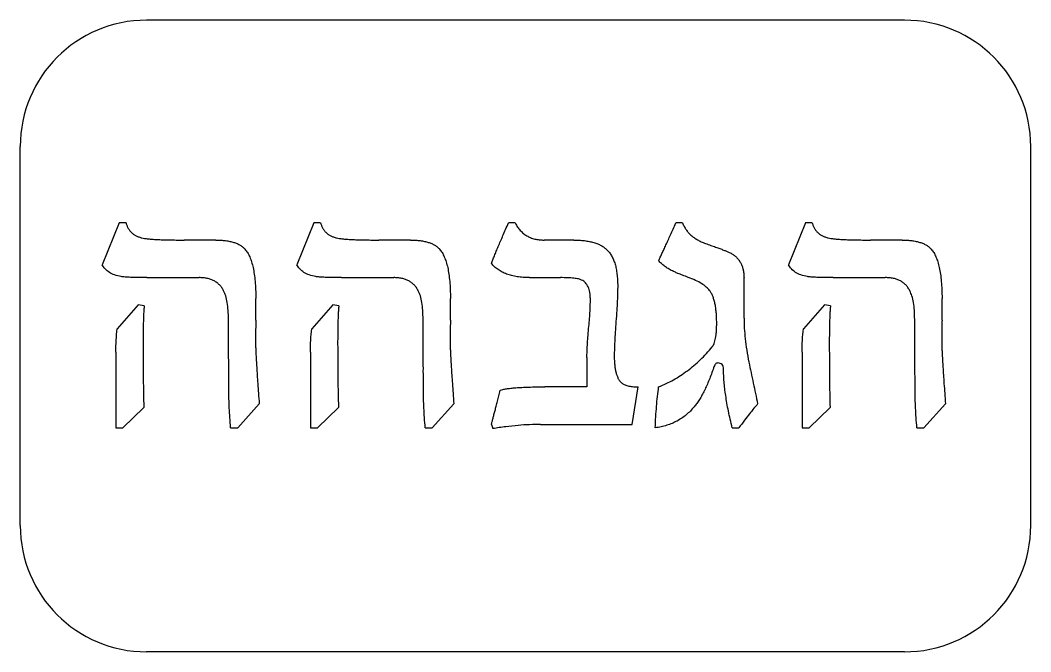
# Model space of a CAD drawing. Header units: inches. Extents: x -4 to 8.2, y -13.6 to 2.5.
# Drawn here: x 4.2 to 8.2, y -5.2 to -2.7 of the extents above; entities that cross this region are included whole.
import ezdxf

# ---------------------------------------------------------------- set-up
doc = ezdxf.new("R2010")
doc.units = ezdxf.units.IN
doc.header["$MEASUREMENT"] = 0

msp = doc.modelspace()

# ---------------------------------------------------------------- linework, layer by layer
at = {"color": 7, "linetype": 'Continuous', "lineweight": 25}
for p, q in [((7.7, -2.7), (4.7, -2.7)), ((4.2, -4.7), (4.2, -3.2)), ((8.2, -4.7), (8.2, -3.2)), ((4.5919, -3.5027), (4.5243, -3.6678)), ((4.6189, -3.5027), (4.5919, -3.5027)), ((5.3622, -3.5027), (5.2946, -3.6678)), ((5.3892, -3.5027), (5.3622, -3.5027)), ((6.1595, -3.5027), (6.1324, -3.5027)), ((6.8216, -3.5027), (6.7946, -3.5027)), ((7.3081, -3.5027), (7.2405, -3.6678)), ((7.3351, -3.5027), (7.3081, -3.5027)), ((4.9745, -3.5703), (4.8489, -3.5703)), ((5.7448, -3.5703), (5.6191, -3.5703)), ((6.3907, -3.5703), (6.2737, -3.5703)), ((7.6907, -3.5703), (7.5651, -3.5703)), ((4.7017, -3.7189), (4.908, -3.7189)), ((5.472, -3.7189), (5.6783, -3.7189)), ((6.216, -3.7189), (6.3379, -3.7189)), ((7.0649, -3.88), (7.0649, -3.72)), ((7.4179, -3.7189), (7.6242, -3.7189)), ((4.6675, -3.827), (4.5841, -3.9216)), ((4.6907, -3.83), (4.6675, -3.827)), ((5.1324, -3.8868), (5.1324, -3.8011)), ((5.4378, -3.827), (5.3543, -3.9216)), ((5.461, -3.83), (5.4378, -3.827)), ((5.9027, -3.8868), (5.9027, -3.8011)), ((7.3837, -3.827), (7.3003, -3.9216)), ((7.4069, -3.83), (7.3837, -3.827)), ((7.8486, -3.8868), (7.8486, -3.8011)), ((4.5784, -4.0137), (4.5784, -4.3135)), ((5.3486, -4.0137), (5.3486, -4.3135)), ((6.4432, -4.0348), (6.4432, -4.1514)), ((7.2946, -4.0137), (7.2946, -4.3135)), ((6.4432, -4.1514), (6.2764, -4.1514)), ((6.6225, -4.3), (6.6459, -4.1514)), ((4.6065, -4.3135), (4.6892, -4.2324)), ((5.0609, -4.3135), (5.1459, -4.2189)), ((5.3767, -4.3135), (5.4595, -4.2324)), ((5.8311, -4.3135), (5.9162, -4.2189)), ((7.3227, -4.3135), (7.4054, -4.2324)), ((7.7771, -4.3135), (7.8622, -4.2189)), ((4.5784, -4.3135), (4.6065, -4.3135)), ((5.033, -4.3135), (5.0609, -4.3135)), ((5.3486, -4.3135), (5.3767, -4.3135)), ((5.8033, -4.3135), (5.8311, -4.3135)), ((6.0649, -4.3), (6.0704, -4.3165)), ((6.2598, -4.3), (6.6225, -4.3)), ((7.0182, -4.3135), (7.0444, -4.3135)), ((7.2946, -4.3135), (7.3227, -4.3135)), ((7.7492, -4.3135), (7.7771, -4.3135)), ((7.7, -5.2), (4.7, -5.2))]:
    msp.add_line(p, q, dxfattribs=at)
for centre, start, end in [((4.7, -3.2), 90, 180), ((7.7, -3.2), 0, 90), ((4.7, -4.7), 180, 270), ((7.7, -4.7), 270, 0)]:
    msp.add_arc(centre, 0.5, start, end, dxfattribs=at)
for points, knots in [([(4.6189, -3.5027), (4.6201, -3.5065), (4.6223, -3.5139), (4.6275, -3.524), (4.6336, -3.5332), (4.641, -3.5412), (4.6494, -3.5482), (4.6592, -3.5539), (4.6702, -3.5583), (4.6779, -3.5605), (4.6818, -3.5616)], [0, 0, 0, 0, 0.129981, 0.254604, 0.375045, 0.491735, 0.612154, 0.736017, 0.864096, 1, 1, 1, 1]), ([(5.3892, -3.5027), (5.3903, -3.5065), (5.3926, -3.5139), (5.3978, -3.524), (5.4039, -3.5332), (5.4113, -3.5412), (5.4197, -3.5482), (5.4295, -3.5539), (5.4404, -3.5583), (5.4481, -3.5605), (5.4521, -3.5616)], [0, 0, 0, 0, 0.129981, 0.254604, 0.375045, 0.491735, 0.612154, 0.736017, 0.864096, 1, 1, 1, 1]), ([(6.0649, -3.6625), (6.0668, -3.6578), (6.0708, -3.6476), (6.0773, -3.6316), (6.0845, -3.614), (6.0925, -3.5949), (6.1014, -3.5741), (6.1112, -3.5518), (6.1214, -3.5277), (6.1287, -3.5112), (6.1324, -3.5027)], [0, 0, 0, 0, 0.089018, 0.188882, 0.298011, 0.417994, 0.547718, 0.688307, 0.839278, 1, 1, 1, 1]), ([(6.1595, -3.5027), (6.1624, -3.5081), (6.1682, -3.5186), (6.1791, -3.5323), (6.1912, -3.5442), (6.2049, -3.5538), (6.2201, -3.5612), (6.2367, -3.5665), (6.2548, -3.5697), (6.2673, -3.5701), (6.2737, -3.5703)], [0, 0, 0, 0, 0.130653, 0.254792, 0.373807, 0.491362, 0.610301, 0.733372, 0.863062, 1, 1, 1, 1]), ([(6.727, -3.6514), (6.7292, -3.647), (6.7336, -3.6378), (6.7403, -3.6231), (6.7481, -3.6071), (6.7561, -3.5893), (6.7649, -3.5699), (6.7741, -3.5488), (6.7843, -3.5263), (6.7911, -3.5107), (6.7946, -3.5027)], [0, 0, 0, 0, 0.089061, 0.187408, 0.296147, 0.417073, 0.546131, 0.687399, 0.839038, 1, 1, 1, 1]), ([(6.8216, -3.5027), (6.8235, -3.5073), (6.8274, -3.5163), (6.8352, -3.5289), (6.8442, -3.5406), (6.855, -3.5511), (6.867, -3.5609), (6.8807, -3.5695), (6.8957, -3.5775), (6.9065, -3.5816), (6.912, -3.5838)], [0, 0, 0, 0, 0.118383, 0.234832, 0.352458, 0.471594, 0.595002, 0.723061, 0.857953, 1, 1, 1, 1]), ([(7.3351, -3.5027), (7.3363, -3.5065), (7.3386, -3.5139), (7.3438, -3.524), (7.3498, -3.5332), (7.3572, -3.5412), (7.3657, -3.5482), (7.3755, -3.5539), (7.3864, -3.5583), (7.3941, -3.5605), (7.3981, -3.5616)], [0, 0, 0, 0, 0.129981, 0.254604, 0.375045, 0.491735, 0.612154, 0.736017, 0.864096, 1, 1, 1, 1]), ([(4.6818, -3.5616), (4.6853, -3.5624), (4.6932, -3.5641), (4.7066, -3.5655), (4.723, -3.5671), (4.7424, -3.5683), (4.7647, -3.5691), (4.7902, -3.5697), (4.8185, -3.5701), (4.8384, -3.5702), (4.8489, -3.5703)], [0, 0, 0, 0, 0.063052, 0.144371, 0.241852, 0.358091, 0.491831, 0.643173, 0.813399, 1, 1, 1, 1]), ([(4.9745, -3.5703), (4.9812, -3.5704), (4.9941, -3.5706), (5.0126, -3.5723), (5.0295, -3.575), (5.0447, -3.579), (5.0585, -3.584), (5.0705, -3.5902), (5.081, -3.5975), (5.0868, -3.6035), (5.0896, -3.6064)], [0, 0, 0, 0, 0.1617039, 0.3120355, 0.4482456, 0.5749324, 0.692814, 0.8001038, 0.9025496, 1, 1, 1, 1]), ([(5.4521, -3.5616), (5.4556, -3.5624), (5.4634, -3.5641), (5.4769, -3.5655), (5.4933, -3.5671), (5.5126, -3.5683), (5.535, -3.5691), (5.5604, -3.5697), (5.5888, -3.5701), (5.6087, -3.5702), (5.6191, -3.5703)], [0, 0, 0, 0, 0.063052, 0.144371, 0.241852, 0.358091, 0.491831, 0.643173, 0.813399, 1, 1, 1, 1]), ([(5.7448, -3.5703), (5.7515, -3.5704), (5.7644, -3.5706), (5.7828, -3.5723), (5.7998, -3.575), (5.815, -3.579), (5.8287, -3.584), (5.8408, -3.5902), (5.8513, -3.5975), (5.857, -3.6035), (5.8598, -3.6064)], [0, 0, 0, 0, 0.161704, 0.312035, 0.448246, 0.574932, 0.692814, 0.800104, 0.90255, 1, 1, 1, 1]), ([(6.3907, -3.5703), (6.3981, -3.5704), (6.4125, -3.5707), (6.4333, -3.5722), (6.4523, -3.5756), (6.4698, -3.5793), (6.4854, -3.5849), (6.4995, -3.5914), (6.512, -3.5992), (6.519, -3.6056), (6.5224, -3.6087)], [0, 0, 0, 0, 0.159252, 0.306915, 0.44394, 0.570348, 0.688139, 0.797645, 0.900962, 1, 1, 1, 1]), ([(6.912, -3.5838), (6.9191, -3.5862), (6.9326, -3.5909), (6.9518, -3.5977), (6.9687, -3.6037), (6.9832, -3.6095), (6.9956, -3.6142), (7.0054, -3.6187), (7.0132, -3.6222), (7.0174, -3.6247), (7.0193, -3.6258)], [0, 0, 0, 0, 0.1956862, 0.3722783, 0.5280586, 0.6637021, 0.7779256, 0.8721658, 0.945049, 1, 1, 1, 1]), ([(7.3981, -3.5616), (7.4015, -3.5624), (7.4094, -3.5641), (7.4228, -3.5655), (7.4392, -3.5671), (7.4586, -3.5683), (7.481, -3.5691), (7.5064, -3.5697), (7.5347, -3.5701), (7.5547, -3.5702), (7.5651, -3.5703)], [0, 0, 0, 0, 0.063052, 0.144371, 0.241852, 0.358091, 0.491831, 0.643173, 0.813399, 1, 1, 1, 1]), ([(7.6907, -3.5703), (7.6974, -3.5704), (7.7103, -3.5706), (7.7288, -3.5723), (7.7457, -3.575), (7.7609, -3.579), (7.7747, -3.584), (7.7868, -3.5902), (7.7972, -3.5975), (7.803, -3.6035), (7.8058, -3.6064)], [0, 0, 0, 0, 0.161704, 0.312035, 0.448246, 0.574932, 0.692814, 0.800104, 0.90255, 1, 1, 1, 1]), ([(5.0896, -3.6064), (5.0931, -3.6108), (5.1005, -3.6202), (5.109, -3.6374), (5.1164, -3.6573), (5.1221, -3.6802), (5.1267, -3.7061), (5.13, -3.735), (5.1322, -3.767), (5.1323, -3.7894), (5.1324, -3.8011)], [0, 0, 0, 0, 0.084087, 0.17671, 0.281092, 0.397198, 0.526204, 0.669742, 0.827224, 1, 1, 1, 1]), ([(5.8598, -3.6064), (5.8634, -3.6108), (5.8708, -3.6202), (5.8793, -3.6374), (5.8867, -3.6573), (5.8924, -3.6802), (5.897, -3.7061), (5.9003, -3.735), (5.9024, -3.767), (5.9026, -3.7894), (5.9027, -3.8011)], [0, 0, 0, 0, 0.0840867, 0.1767102, 0.2810919, 0.3971976, 0.5262044, 0.6697422, 0.8272242, 1, 1, 1, 1]), ([(6.5224, -3.6087), (6.5259, -3.6123), (6.5329, -3.6198), (6.5414, -3.6333), (6.5486, -3.6485), (6.5548, -3.6654), (6.5594, -3.6843), (6.5623, -3.7051), (6.5646, -3.7277), (6.5648, -3.7435), (6.5649, -3.7516)], [0, 0, 0, 0, 0.0978228, 0.2016232, 0.3103322, 0.4278419, 0.5544448, 0.691353, 0.8397574, 1, 1, 1, 1]), ([(7.0193, -3.6258), (7.0229, -3.6284), (7.0301, -3.6334), (7.0395, -3.6427), (7.0474, -3.6529), (7.0538, -3.6643), (7.0588, -3.6767), (7.0625, -3.6902), (7.0646, -3.7048), (7.0648, -3.7148), (7.0649, -3.72)], [0, 0, 0, 0, 0.122695, 0.241382, 0.358299, 0.475788, 0.598665, 0.72455, 0.859052, 1, 1, 1, 1]), ([(7.8058, -3.6064), (7.8093, -3.6108), (7.8168, -3.6202), (7.8252, -3.6374), (7.8326, -3.6573), (7.8383, -3.6802), (7.843, -3.7061), (7.8462, -3.735), (7.8484, -3.767), (7.8486, -3.7894), (7.8486, -3.8011)], [0, 0, 0, 0, 0.084087, 0.17671, 0.281092, 0.397198, 0.526204, 0.669742, 0.827224, 1, 1, 1, 1]), ([(4.5995, -3.7147), (4.5908, -3.7129), (4.5745, -3.7095), (4.5529, -3.6992), (4.5354, -3.6858), (4.528, -3.6737), (4.5243, -3.6678)], [0, 0, 0, 0, 0.289512, 0.541564, 0.775403, 1, 1, 1, 1]), ([(5.3698, -3.7147), (5.3611, -3.7129), (5.3448, -3.7095), (5.3232, -3.6992), (5.3056, -3.6858), (5.2982, -3.6737), (5.2946, -3.6678)], [0, 0, 0, 0, 0.289512, 0.541564, 0.775403, 1, 1, 1, 1]), ([(6.216, -3.7189), (6.2075, -3.7188), (6.1911, -3.7185), (6.1673, -3.7157), (6.1455, -3.7114), (6.1255, -3.7052), (6.1073, -3.6975), (6.0912, -3.6877), (6.0767, -3.6763), (6.0688, -3.6671), (6.0649, -3.6625)], [0, 0, 0, 0, 0.153145, 0.295772, 0.428744, 0.553181, 0.670448, 0.782824, 0.891677, 1, 1, 1, 1]), ([(6.7813, -3.6925), (6.7758, -3.6896), (6.7651, -3.6839), (6.7506, -3.6739), (6.7376, -3.6635), (6.7305, -3.6553), (6.727, -3.6514)], [0, 0, 0, 0, 0.27154, 0.528588, 0.76906, 1, 1, 1, 1]), ([(7.3157, -3.7147), (7.307, -3.7129), (7.2907, -3.7095), (7.2691, -3.6992), (7.2516, -3.6858), (7.2442, -3.6737), (7.2405, -3.6678)], [0, 0, 0, 0, 0.289512, 0.541564, 0.775403, 1, 1, 1, 1]), ([(4.7017, -3.7189), (4.6955, -3.7189), (4.6836, -3.719), (4.6666, -3.7188), (4.6513, -3.7183), (4.6377, -3.718), (4.6257, -3.7172), (4.6155, -3.7167), (4.6069, -3.7159), (4.6018, -3.7151), (4.5995, -3.7147)], [0, 0, 0, 0, 0.1815133, 0.3486008, 0.497169, 0.6313048, 0.7469789, 0.8482381, 0.9311556, 1, 1, 1, 1]), ([(5.0051, -3.7709), (5.0028, -3.7667), (4.9982, -3.7586), (4.9894, -3.7478), (4.9791, -3.739), (4.9676, -3.7313), (4.9545, -3.7261), (4.9403, -3.7216), (4.9245, -3.7195), (4.9136, -3.7191), (4.908, -3.7189)], [0, 0, 0, 0, 0.122793, 0.24, 0.355612, 0.472257, 0.592454, 0.719197, 0.854807, 1, 1, 1, 1]), ([(5.472, -3.7189), (5.4658, -3.7189), (5.4539, -3.719), (5.4369, -3.7188), (5.4216, -3.7183), (5.408, -3.718), (5.396, -3.7172), (5.3858, -3.7167), (5.3772, -3.7159), (5.3721, -3.7151), (5.3698, -3.7147)], [0, 0, 0, 0, 0.181513, 0.348601, 0.497169, 0.631305, 0.746979, 0.848238, 0.931156, 1, 1, 1, 1]), ([(5.7754, -3.7709), (5.773, -3.7667), (5.7685, -3.7586), (5.7597, -3.7478), (5.7493, -3.739), (5.7379, -3.7313), (5.7247, -3.7261), (5.7105, -3.7216), (5.6948, -3.7195), (5.6839, -3.7191), (5.6783, -3.7189)], [0, 0, 0, 0, 0.122793, 0.24, 0.355612, 0.472257, 0.592454, 0.719197, 0.854807, 1, 1, 1, 1]), ([(6.4223, -3.7284), (6.4183, -3.7269), (6.4085, -3.7231), (6.39, -3.7209), (6.3659, -3.7192), (6.3479, -3.719), (6.3379, -3.7189)], [0, 0, 0, 0, 0.151562, 0.366811, 0.649127, 1, 1, 1, 1]), ([(6.8444, -3.7179), (6.8367, -3.715), (6.8229, -3.7099), (6.8048, -3.7027), (6.7914, -3.6973), (6.7842, -3.6939), (6.7813, -3.6925)], [0, 0, 0, 0, 0.361355, 0.648305, 0.859783, 1, 1, 1, 1]), ([(6.9289, -3.7698), (6.9246, -3.7651), (6.9152, -3.7547), (6.8962, -3.7416), (6.8722, -3.7291), (6.8541, -3.7218), (6.8444, -3.7179)], [0, 0, 0, 0, 0.190711, 0.417015, 0.686565, 1, 1, 1, 1]), ([(7.4179, -3.7189), (7.4117, -3.7189), (7.3998, -3.719), (7.3829, -3.7188), (7.3675, -3.7183), (7.3539, -3.718), (7.342, -3.7172), (7.3317, -3.7167), (7.3231, -3.7159), (7.318, -3.7151), (7.3157, -3.7147)], [0, 0, 0, 0, 0.181513, 0.348601, 0.497169, 0.631305, 0.746979, 0.848238, 0.931156, 1, 1, 1, 1]), ([(7.7213, -3.7709), (7.719, -3.7667), (7.7144, -3.7586), (7.7056, -3.7478), (7.6953, -3.739), (7.6838, -3.7313), (7.6707, -3.7261), (7.6565, -3.7216), (7.6407, -3.7195), (7.6298, -3.7191), (7.6242, -3.7189)], [0, 0, 0, 0, 0.122793, 0.24, 0.355612, 0.472257, 0.592454, 0.719197, 0.854807, 1, 1, 1, 1]), ([(6.4568, -3.8053), (6.4566, -3.8005), (6.4563, -3.7913), (6.455, -3.7781), (6.4522, -3.7663), (6.4485, -3.7558), (6.4436, -3.7468), (6.4376, -3.7393), (6.4305, -3.733), (6.4251, -3.7299), (6.4223, -3.7284)], [0, 0, 0, 0, 0.161597, 0.309728, 0.446215, 0.570147, 0.683833, 0.790246, 0.894545, 1, 1, 1, 1]), ([(6.5649, -3.7516), (6.5648, -3.7607), (6.5646, -3.7805), (6.5632, -3.813), (6.561, -3.8509), (6.5581, -3.8923), (6.5552, -3.9333), (6.5531, -3.97), (6.5517, -4.0004), (6.5515, -4.0185), (6.5514, -4.0266)], [0, 0, 0, 0, 0.098187, 0.216393, 0.353898, 0.512262, 0.668331, 0.802007, 0.91255, 1, 1, 1, 1]), ([(5.0243, -3.8842), (5.0241, -3.8723), (5.0237, -3.8499), (5.0201, -3.8189), (5.0149, -3.7926), (5.0082, -3.7777), (5.0051, -3.7709)], [0, 0, 0, 0, 0.309797, 0.577489, 0.807228, 1, 1, 1, 1]), ([(5.7946, -3.8842), (5.7944, -3.8723), (5.794, -3.8499), (5.7903, -3.8189), (5.7851, -3.7926), (5.7784, -3.7777), (5.7754, -3.7709)], [0, 0, 0, 0, 0.309797, 0.577489, 0.807228, 1, 1, 1, 1]), ([(6.9568, -3.8984), (6.9567, -3.8911), (6.9565, -3.8772), (6.9553, -3.857), (6.9529, -3.8385), (6.9502, -3.8215), (6.946, -3.8063), (6.9415, -3.7925), (6.9359, -3.7803), (6.9312, -3.7732), (6.9289, -3.7698)], [0, 0, 0, 0, 0.162941, 0.313497, 0.453766, 0.582221, 0.699998, 0.808534, 0.908291, 1, 1, 1, 1]), ([(7.7405, -3.8842), (7.7403, -3.8723), (7.7399, -3.8499), (7.7363, -3.8189), (7.7311, -3.7926), (7.7244, -3.7777), (7.7213, -3.7709)], [0, 0, 0, 0, 0.309797, 0.577489, 0.807228, 1, 1, 1, 1]), ([(4.6907, -3.83), (4.6903, -3.8355), (4.6893, -3.8472), (4.6883, -3.866), (4.6875, -3.8871), (4.6869, -3.9103), (4.6864, -3.9358), (4.6862, -3.9635), (4.6862, -3.9935), (4.6864, -4.0142), (4.6865, -4.0249)], [0, 0, 0, 0, 0.084709, 0.181232, 0.289601, 0.408755, 0.538711, 0.681648, 0.835408, 1, 1, 1, 1]), ([(5.461, -3.83), (5.4605, -3.8355), (5.4596, -3.8472), (5.4586, -3.866), (5.4577, -3.8871), (5.4571, -3.9103), (5.4567, -3.9358), (5.4565, -3.9635), (5.4565, -3.9935), (5.4567, -4.0142), (5.4568, -4.0249)], [0, 0, 0, 0, 0.084709, 0.181232, 0.289601, 0.408755, 0.538711, 0.681648, 0.835408, 1, 1, 1, 1]), ([(6.45, -3.9204), (6.451, -3.9096), (6.453, -3.8889), (6.4551, -3.8589), (6.4565, -3.8313), (6.4567, -3.8137), (6.4568, -3.8053)], [0, 0, 0, 0, 0.281316, 0.541964, 0.782078, 1, 1, 1, 1]), ([(7.4069, -3.83), (7.4065, -3.8355), (7.4055, -3.8472), (7.4045, -3.866), (7.4037, -3.8871), (7.4031, -3.9103), (7.4027, -3.9358), (7.4025, -3.9635), (7.4025, -3.9935), (7.4026, -4.0142), (7.4027, -4.0249)], [0, 0, 0, 0, 0.084709, 0.181232, 0.289601, 0.408755, 0.538711, 0.681648, 0.835408, 1, 1, 1, 1]), ([(5.0258, -4.1644), (5.0258, -4.1619), (5.0258, -4.1559), (5.0259, -4.1454), (5.0255, -4.1321), (5.0257, -4.1159), (5.0253, -4.097), (5.0255, -4.0752), (5.0251, -4.0506), (5.025, -4.024), (5.0247, -3.9975), (5.0249, -3.9729), (5.0244, -3.9511), (5.0246, -3.9322), (5.0243, -3.9162), (5.0243, -3.903), (5.0243, -3.8926), (5.0243, -3.8867), (5.0243, -3.8842)], [0, 0, 0, 0, 0.027128, 0.064806, 0.112286, 0.169557, 0.237381, 0.314998, 0.403167, 0.501133, 0.599098, 0.687265, 0.764885, 0.831951, 0.889227, 0.936701, 0.973625, 1, 1, 1, 1]), ([(5.1324, -3.8868), (5.1323, -3.8966), (5.1321, -3.9154), (5.1315, -3.9426), (5.1315, -3.9675), (5.1317, -3.9833), (5.1318, -3.9909)], [0, 0, 0, 0, 0.2819567, 0.5436331, 0.7829672, 1, 1, 1, 1]), ([(5.7961, -4.1644), (5.7961, -4.1619), (5.7961, -4.1559), (5.7961, -4.1454), (5.7958, -4.1321), (5.796, -4.1159), (5.7955, -4.097), (5.7957, -4.0752), (5.7954, -4.0506), (5.7953, -4.024), (5.7949, -3.9975), (5.7951, -3.9729), (5.7947, -3.9511), (5.7949, -3.9322), (5.7945, -3.9162), (5.7946, -3.903), (5.7946, -3.8926), (5.7946, -3.8867), (5.7946, -3.8842)], [0, 0, 0, 0, 0.027128, 0.064806, 0.112286, 0.169557, 0.237381, 0.314998, 0.403167, 0.501133, 0.599098, 0.687265, 0.764885, 0.831951, 0.889227, 0.936701, 0.973625, 1, 1, 1, 1]), ([(5.9027, -3.8868), (5.9026, -3.8966), (5.9023, -3.9154), (5.9018, -3.9426), (5.9018, -3.9675), (5.902, -3.9833), (5.9021, -3.9909)], [0, 0, 0, 0, 0.2819567, 0.5436331, 0.7829672, 1, 1, 1, 1]), ([(6.9392, -3.9932), (6.9406, -3.9911), (6.9436, -3.9867), (6.9471, -3.9787), (6.9504, -3.9693), (6.9525, -3.9581), (6.9544, -3.9455), (6.9559, -3.9312), (6.9567, -3.9154), (6.9567, -3.9042), (6.9568, -3.8984)], [0, 0, 0, 0, 0.076698, 0.164644, 0.265048, 0.38196, 0.513001, 0.658499, 0.820719, 1, 1, 1, 1]), ([(7.0649, -3.88), (7.0651, -3.8931), (7.0657, -3.9201), (7.0696, -3.9621), (7.0754, -4.007), (7.0811, -4.0376), (7.0841, -4.0534)], [0, 0, 0, 0, 0.223766, 0.465215, 0.72373, 1, 1, 1, 1]), ([(7.742, -4.1644), (7.742, -4.1619), (7.742, -4.1559), (7.7421, -4.1454), (7.7417, -4.1321), (7.7419, -4.1159), (7.7415, -4.097), (7.7417, -4.0752), (7.7413, -4.0506), (7.7412, -4.024), (7.7409, -3.9975), (7.7411, -3.9729), (7.7407, -3.9511), (7.7409, -3.9322), (7.7405, -3.9162), (7.7406, -3.903), (7.7405, -3.8926), (7.7405, -3.8867), (7.7405, -3.8842)], [0, 0, 0, 0, 0.027128, 0.064806, 0.112286, 0.169557, 0.237381, 0.314998, 0.403167, 0.501133, 0.599098, 0.687265, 0.764885, 0.831951, 0.889227, 0.936701, 0.973625, 1, 1, 1, 1]), ([(7.8486, -3.8868), (7.8485, -3.8966), (7.8483, -3.9154), (7.8477, -3.9426), (7.8478, -3.9675), (7.8479, -3.9833), (7.848, -3.9909)], [0, 0, 0, 0, 0.281957, 0.543633, 0.782967, 1, 1, 1, 1]), ([(4.5784, -4.0137), (4.5786, -3.9978), (4.5791, -3.967), (4.5824, -3.9364), (4.5841, -3.9216)], [0, 0, 0, 0, 0.517341, 1, 1, 1, 1]), ([(5.3486, -4.0137), (5.3489, -3.9978), (5.3493, -3.967), (5.3527, -3.9364), (5.3543, -3.9216)], [0, 0, 0, 0, 0.517341, 1, 1, 1, 1]), ([(6.4432, -4.0348), (6.4433, -4.0274), (6.4435, -4.0112), (6.4449, -3.9847), (6.447, -3.954), (6.449, -3.932), (6.45, -3.9204)], [0, 0, 0, 0, 0.193372, 0.423799, 0.693259, 1, 1, 1, 1]), ([(7.2946, -4.0137), (7.2948, -3.9978), (7.2953, -3.967), (7.2987, -3.9364), (7.3003, -3.9216)], [0, 0, 0, 0, 0.517341, 1, 1, 1, 1]), ([(5.1318, -3.9909), (5.1319, -3.9958), (5.1322, -4.007), (5.1331, -4.0258), (5.1344, -4.0485), (5.1362, -4.0751), (5.1379, -4.1055), (5.1403, -4.1398), (5.1431, -4.178), (5.145, -4.2048), (5.1459, -4.2189)], [0, 0, 0, 0, 0.064713, 0.147039, 0.246995, 0.362742, 0.496993, 0.647039, 0.81473, 1, 1, 1, 1]), ([(5.9021, -3.9909), (5.9022, -3.9958), (5.9025, -4.007), (5.9034, -4.0258), (5.9046, -4.0485), (5.9064, -4.0751), (5.9082, -4.1055), (5.9106, -4.1398), (5.9134, -4.178), (5.9152, -4.2048), (5.9162, -4.2189)], [0, 0, 0, 0, 0.064713, 0.147039, 0.246995, 0.362742, 0.496993, 0.647039, 0.81473, 1, 1, 1, 1]), ([(6.727, -4.1514), (6.737, -4.1471), (6.757, -4.1386), (6.7859, -4.1236), (6.8139, -4.1066), (6.8409, -4.0878), (6.8671, -4.0671), (6.8924, -4.0444), (6.9164, -4.0197), (6.9316, -4.0021), (6.9392, -3.9932)], [0, 0, 0, 0, 0.121615, 0.243448, 0.365316, 0.488409, 0.613199, 0.739553, 0.868532, 1, 1, 1, 1]), ([(7.848, -3.9909), (7.8481, -3.9958), (7.8484, -4.007), (7.8493, -4.0258), (7.8506, -4.0485), (7.8524, -4.0751), (7.8542, -4.1055), (7.8565, -4.1398), (7.8593, -4.178), (7.8612, -4.2048), (7.8622, -4.2189)], [0, 0, 0, 0, 0.064713, 0.147039, 0.246995, 0.362742, 0.496993, 0.647039, 0.81473, 1, 1, 1, 1]), ([(4.6865, -4.0249), (4.6865, -4.0404), (4.6867, -4.0726), (4.6871, -4.1227), (4.6879, -4.1764), (4.6888, -4.2134), (4.6892, -4.2324)], [0, 0, 0, 0, 0.223782, 0.46588, 0.724276, 1, 1, 1, 1]), ([(5.4568, -4.0249), (5.4568, -4.0404), (5.4569, -4.0726), (5.4573, -4.1227), (5.4582, -4.1764), (5.4591, -4.2134), (5.4595, -4.2324)], [0, 0, 0, 0, 0.223782, 0.46588, 0.724276, 1, 1, 1, 1]), ([(6.5514, -4.0266), (6.5514, -4.0332), (6.5516, -4.0459), (6.5528, -4.0641), (6.5551, -4.0804), (6.5582, -4.095), (6.5622, -4.1078), (6.567, -4.1188), (6.5726, -4.1282), (6.5775, -4.133), (6.5799, -4.1353)], [0, 0, 0, 0, 0.1722325, 0.3301542, 0.4744521, 0.6020123, 0.7173022, 0.8214601, 0.9144702, 1, 1, 1, 1]), ([(7.4027, -4.0249), (7.4028, -4.0404), (7.4029, -4.0726), (7.4033, -4.1227), (7.4041, -4.1764), (7.405, -4.2134), (7.4054, -4.2324)], [0, 0, 0, 0, 0.223782, 0.46588, 0.724276, 1, 1, 1, 1]), ([(6.9443, -4.0758), (6.9415, -4.0841), (6.936, -4.1003), (6.927, -4.1235), (6.9181, -4.1453), (6.9085, -4.1654), (6.8989, -4.184), (6.8889, -4.201), (6.8787, -4.2164), (6.8712, -4.2258), (6.8677, -4.2303)], [0, 0, 0, 0, 0.1520802, 0.295426, 0.4313089, 0.559283, 0.6801699, 0.7931279, 0.9001641, 1, 1, 1, 1]), ([(6.9614, -4.0568), (6.9597, -4.0571), (6.956, -4.0577), (6.951, -4.0615), (6.9472, -4.0679), (6.9453, -4.073), (6.9443, -4.0758)], [0, 0, 0, 0, 0.192121, 0.4033798, 0.6726271, 1, 1, 1, 1]), ([(6.9838, -4.0823), (6.9835, -4.0785), (6.9831, -4.0718), (6.9791, -4.0626), (6.9709, -4.0576), (6.9647, -4.0571), (6.9614, -4.0568)], [0, 0, 0, 0, 0.291921, 0.523912, 0.745046, 1, 1, 1, 1]), ([(7.0841, -4.0534), (7.0899, -4.081), (7.1016, -4.1362), (7.1132, -4.1914), (7.1189, -4.2189)], [0, 0, 0, 0, 0.50135, 1, 1, 1, 1]), ([(7.0182, -4.3135), (7.0155, -4.3021), (7.0102, -4.2799), (7.0032, -4.2473), (6.9973, -4.2162), (6.9924, -4.1865), (6.9886, -4.1583), (6.9857, -4.1316), (6.9843, -4.1065), (6.9839, -4.0902), (6.9838, -4.0823)], [0, 0, 0, 0, 0.149973, 0.291924, 0.427682, 0.555554, 0.677413, 0.791579, 0.899019, 1, 1, 1, 1]), ([(6.0999, -4.1649), (6.1034, -4.1637), (6.1114, -4.1612), (6.1254, -4.1587), (6.1426, -4.1564), (6.163, -4.1546), (6.1868, -4.1531), (6.2137, -4.1521), (6.244, -4.1515), (6.2652, -4.1514), (6.2764, -4.1514)], [0, 0, 0, 0, 0.062072, 0.14206, 0.23926, 0.355097, 0.488535, 0.640854, 0.810931, 1, 1, 1, 1]), ([(6.5799, -4.1353), (6.5833, -4.1378), (6.5909, -4.1434), (6.606, -4.148), (6.6246, -4.1509), (6.6384, -4.1512), (6.6459, -4.1514)], [0, 0, 0, 0, 0.182536, 0.405129, 0.673623, 1, 1, 1, 1]), ([(6.7135, -4.3135), (6.7141, -4.299), (6.7153, -4.2706), (6.7187, -4.2291), (6.722, -4.1895), (6.7254, -4.1639), (6.727, -4.1514)], [0, 0, 0, 0, 0.267521, 0.523794, 0.767356, 1, 1, 1, 1]), ([(5.033, -4.3135), (5.0318, -4.3001), (5.0296, -4.2739), (5.0277, -4.2355), (5.026, -4.1993), (5.0259, -4.1758), (5.0258, -4.1644)], [0, 0, 0, 0, 0.27098, 0.528788, 0.770851, 1, 1, 1, 1]), ([(5.8033, -4.3135), (5.8021, -4.3001), (5.7999, -4.2739), (5.798, -4.2355), (5.7963, -4.1993), (5.7961, -4.1758), (5.7961, -4.1644)], [0, 0, 0, 0, 0.2709804, 0.5287878, 0.7708512, 1, 1, 1, 1]), ([(6.0649, -4.3), (6.0659, -4.2962), (6.0682, -4.2881), (6.0715, -4.275), (6.0753, -4.2604), (6.0796, -4.2443), (6.0842, -4.2267), (6.089, -4.2074), (6.0944, -4.1867), (6.098, -4.1723), (6.0999, -4.1649)], [0, 0, 0, 0, 0.084763, 0.181606, 0.289455, 0.408313, 0.539641, 0.6816, 0.834564, 1, 1, 1, 1]), ([(7.7492, -4.3135), (7.7481, -4.3001), (7.7458, -4.2739), (7.7439, -4.2355), (7.7422, -4.1993), (7.7421, -4.1758), (7.742, -4.1644)], [0, 0, 0, 0, 0.2709804, 0.5287878, 0.7708512, 1, 1, 1, 1]), ([(6.8677, -4.2303), (6.8627, -4.236), (6.8528, -4.2472), (6.8365, -4.2623), (6.8189, -4.2753), (6.8002, -4.2869), (6.7802, -4.2964), (6.759, -4.3039), (6.7368, -4.31), (6.7214, -4.3123), (6.7135, -4.3135)], [0, 0, 0, 0, 0.125713, 0.248896, 0.370742, 0.492173, 0.614744, 0.739745, 0.867552, 1, 1, 1, 1]), ([(7.1189, -4.2189), (7.114, -4.2247), (7.103, -4.2374), (7.0858, -4.259), (7.0659, -4.2848), (7.0519, -4.3035), (7.0444, -4.3135)], [0, 0, 0, 0, 0.1889821, 0.4183835, 0.6883439, 1, 1, 1, 1]), ([(6.2598, -4.3), (6.2453, -4.3002), (6.2156, -4.3007), (6.1696, -4.3038), (6.1209, -4.3091), (6.0875, -4.314), (6.0704, -4.3165)], [0, 0, 0, 0, 0.227537, 0.468823, 0.72664, 1, 1, 1, 1])]:
    msp.add_open_spline(points, degree=3, knots=knots, dxfattribs=at)

doc.saveas('drawing.dxf')
